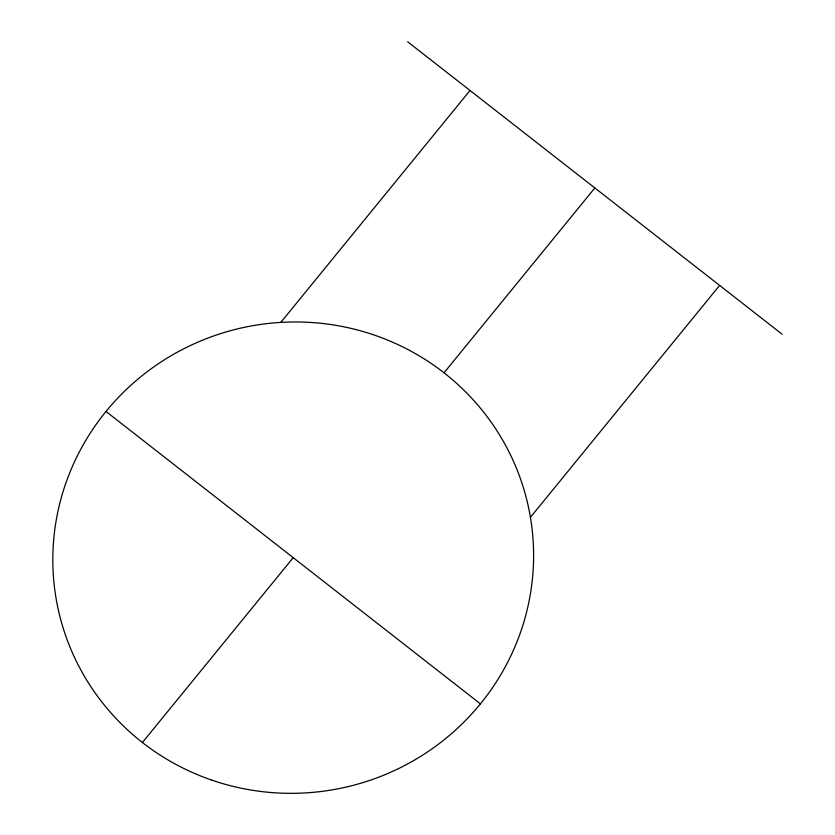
<?xml version="1.0" encoding="UTF-8"?>
<svg xmlns="http://www.w3.org/2000/svg" width="835" height="835" viewBox="0 0 835 835"><rect width="100%" height="100%" fill="white"/><g stroke="black" fill="none" stroke-linecap="round" stroke-linejoin="round"><path stroke-width="1.25" d="M280.81 322.404L470.021 90.483M142.409 742.503L293.21 557.655M444.022 372.807L594.823 187.948M530.413 517.345L719.624 285.413M407.626 41.75L782.03 334.146M106.014 411.457L480.407 703.853M211.923 780.161A240.616 235.449 -12.2 0 0 529.776 513.692A240.616 235.449 -12.2 0 0 137.932 379.111A240.616 235.449 -12.2 0 0 211.923 780.161"/></g></svg>
